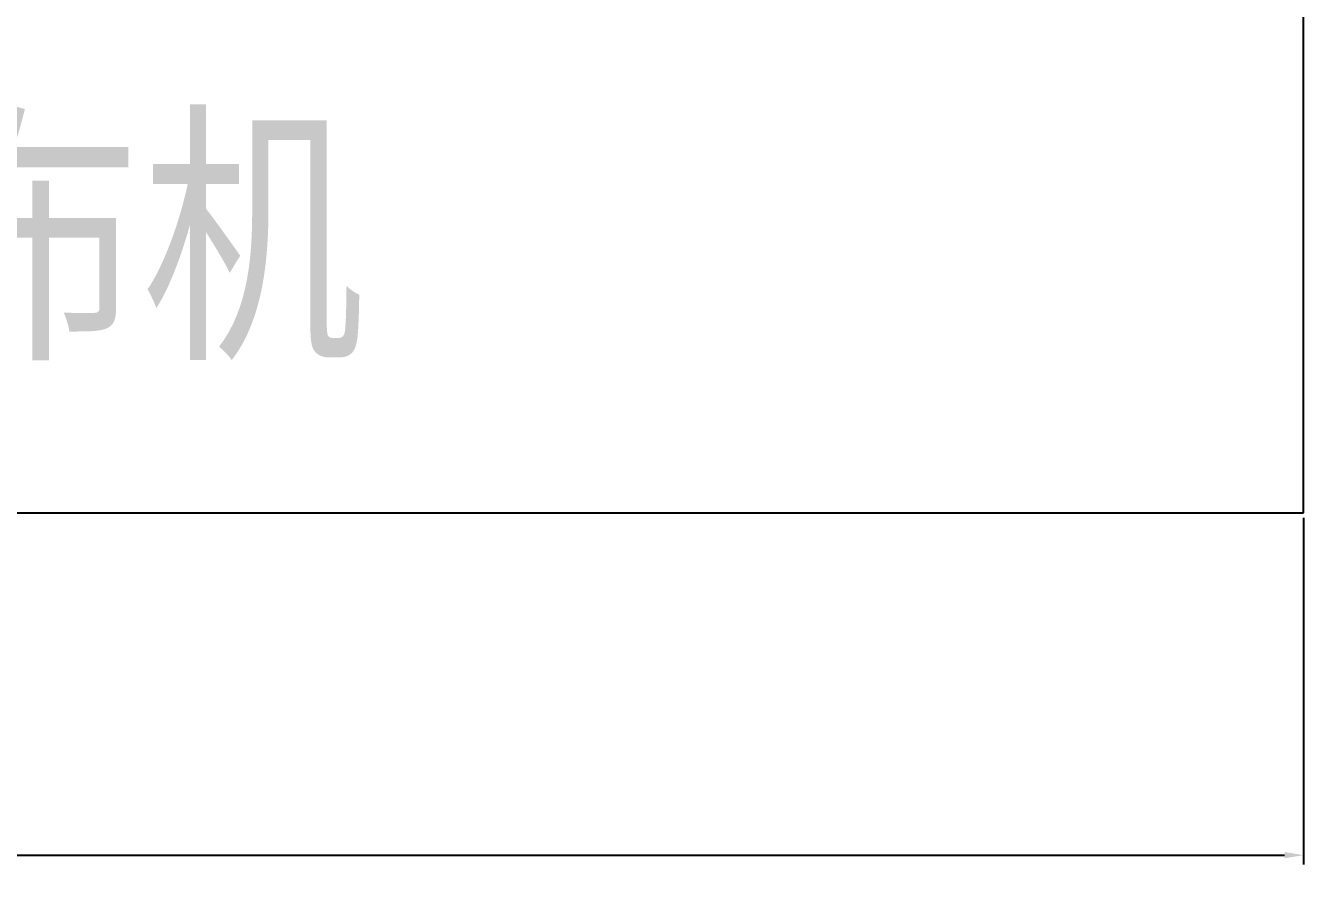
# Model space of a CAD drawing. Header units: millimetres. Extents: x 1761 to 11571, y -2876 to 3504.
# Drawn here: x 4242.5 to 4411.7, y -409.5 to -295.9 of the extents above; entities that cross this region are included whole.
import ezdxf

# ---------------------------------------------------------------- set-up
doc = ezdxf.new("R2010")
doc.units = ezdxf.units.MM
doc.layers.add('new', color=7, linetype='Continuous')
doc.styles.get("Standard").update_dxf_attribs({"font": 'arial.ttf', "height": 30})
doc.styles.add('图纸中文说明', font='simplex.shx', dxfattribs={"width": 0.8, "bigfont": 'hztxt.shx'})
doc.dimstyles.new('ISO-25', dxfattribs={"dimtxt": 100, "dimasz": 2.5, "dimexe": 1.25, "dimexo": 0.625, "dimtad": 1, "dimtxsty": 'Standard', "dimcen": 2.5, "dimclrd": 2, "dimclre": 2, "dimclrt": 1, "dimadec": 0, "dimazin": 0, "dimtfac": 1, "dimtmove": 0, "dimatfit": 3, "dimfxl": 0, "dimarcsym": 0})

# ---------------------------------------------------------------- blocks, each defined once
blk = doc.blocks.new('SBJ')
at = {"color": 255, "insert": (175659, 74710.9), "char_height": 300, "width": 2428.892, "attachment_point": 9, "style": '图纸中文说明'}
blk.add_mtext('{\\fMicrosoft YaHei Light|b0|i0|c134|p34;高效展平送布机}', dxfattribs=at)
blk = doc.blocks.new('*D69')
at = {"color": 2, "lineweight": -2, "transparency": 16777216}
for p, q in [((3961.74, -361.05), (3961.74, -407)), ((4411.74, -361.05), (4411.74, -407)), ((3964.24, -405.75), (4409.24, -405.75))]:
    blk.add_line(p, q, dxfattribs=at)
at = {"color": 2, "transparency": 16777216}
for points in [[(3964.24, -405.34), (3964.24, -406.17), (3961.74, -405.75)], [(4409.24, -405.34), (4409.24, -406.17), (4411.74, -405.75)]]:
    blk.add_solid(points, dxfattribs=at)
at = {"layer": 'Defpoints', "color": 0, "transparency": 16777216}
for p in [(3961.74, -360.42), (4411.74, -360.42), (4411.74, -405.75)]:
    blk.add_point(p, dxfattribs=at)
at = {"color": 1, "transparency": 16777216, "insert": (4186.74, -389.81), "char_height": 30, "attachment_point": 5}
blk.add_mtext('450', dxfattribs=at)

msp = doc.modelspace()

# ---------------------------------------------------------------- linework, layer by layer
at = {"color": 255}
for p, q in [((4411.745, -360.42), (4411.745, 789.58)), ((3961.745, -360.42), (4411.745, -360.42))]:
    msp.add_line(p, q, dxfattribs=at)

# ---------------------------------------------------------------- block references
at = {"layer": 'new', "color": 1, "xscale": 0.09, "yscale": 0.09, "zscale": 0.09}
msp.add_blockref('SBJ', (-11522.008, -7064.273), dxfattribs=at)

# ---------------------------------------------------------------- dimensions: what is measured, and where the dimension line sits
at = {"color": 255}
dim = msp.add_linear_dim(base=(4411.745, -405.754), p1=(3961.745, -360.42), p2=(4411.745, -360.42), dimstyle='ISO-25', dxfattribs=at)
dim.commit()
dim.dimension.update_dxf_attribs({"geometry": '*D69', "text_midpoint": (4186.745, -389.811)})

doc.saveas('drawing.dxf')
